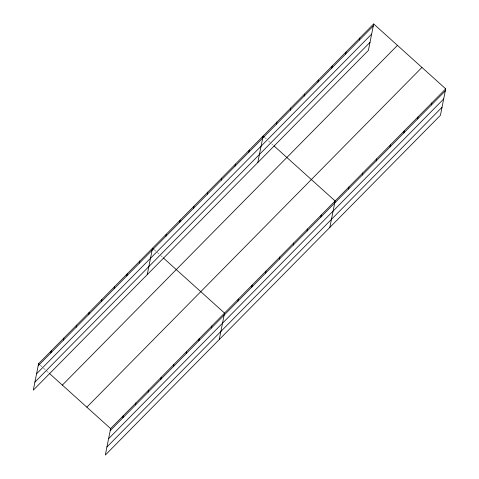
<?xml version="1.0" encoding="UTF-8"?>
<svg xmlns="http://www.w3.org/2000/svg" width="479" height="479" viewBox="0 0 479 479"><rect width="100%" height="100%" fill="white"/><g stroke="black" fill="none" stroke-linecap="round" stroke-linejoin="round"><path stroke-width="0.36" stroke-dasharray="2.4 1.8" d="M264.719 137.527L266.342 138.982M268.503 140.934L271.204 143.365M271.743 143.85L272.82 144.826M154.136 249.637L160.082 254.996M160.621 255.481L162.782 257.427M40.206 365.148L42.906 367.585M43.445 368.07L48.846 372.937"/><path stroke-width="0.72" d="M373.68 23.95L38.583 363.693L33.296 390.151L368.393 50.409L373.68 23.95L445.704 88.849L440.417 115.307L105.32 455.05L110.607 428.591L445.704 88.849M50.828 352.921L51.241 350.856M63.491 340.084L63.905 338.018M76.149 327.253L76.562 325.187M88.807 314.416L89.22 312.35M101.464 301.584L101.877 299.519M114.128 288.747L114.541 286.682M126.785 275.916L127.198 273.85M139.443 263.079L139.856 261.013M147.233 274.641L152.52 248.176L153.597 249.152M122.852 417.82L123.265 415.754M165.926 236.231L166.339 234.165M135.509 404.989L135.922 402.923M179.751 222.214L180.164 220.148M148.173 392.151L148.58 390.086M193.57 208.203L193.983 206.138M160.83 379.314L161.243 377.248M207.395 194.187L207.808 192.121M173.488 366.483L173.901 364.417M186.145 353.646L186.559 351.58M221.22 180.176L221.633 178.104M198.809 340.814L199.222 338.749M235.039 166.159L235.452 164.093M211.467 327.977L211.88 325.912M248.864 152.142L249.278 150.077M219.25 339.539L224.537 313.08L163.321 257.912M257.81 162.525L263.103 136.066L264.18 137.036M237.949 301.129L238.362 299.064M276.509 124.115L276.922 122.049M251.774 287.113L252.182 285.047M290.334 110.104L290.747 108.038M265.594 273.102L266.007 271.036M304.153 96.087L304.566 94.022M279.419 259.085L279.832 257.019M317.978 82.071L318.391 80.005M293.238 245.074L293.651 243.009M331.803 68.06L332.216 65.994M307.063 231.058L307.476 228.992M345.622 54.043L346.036 51.977M320.888 217.041L321.301 214.975M359.448 40.032L359.861 37.967M329.833 227.423L335.12 200.964L273.904 145.802M348.532 189.013L348.946 186.948M362.352 175.003L362.765 172.937M376.177 160.986L376.59 158.92M390.002 146.975L390.415 144.909M403.821 132.958L404.234 130.893M417.646 118.942L418.059 116.876M431.465 104.931L431.878 102.865M38.17 365.758L373.267 26.016M36.56 373.806L371.662 34.069M34.907 382.098L370.004 42.362M62.348 385.104L397.45 45.367M86.837 407.174L421.939 67.431M110.194 430.657L445.29 90.914M108.583 438.704L443.68 98.967M106.925 446.997L442.027 107.26M38.583 363.693L39.661 364.663M49.385 373.422L110.607 428.591"/></g></svg>
